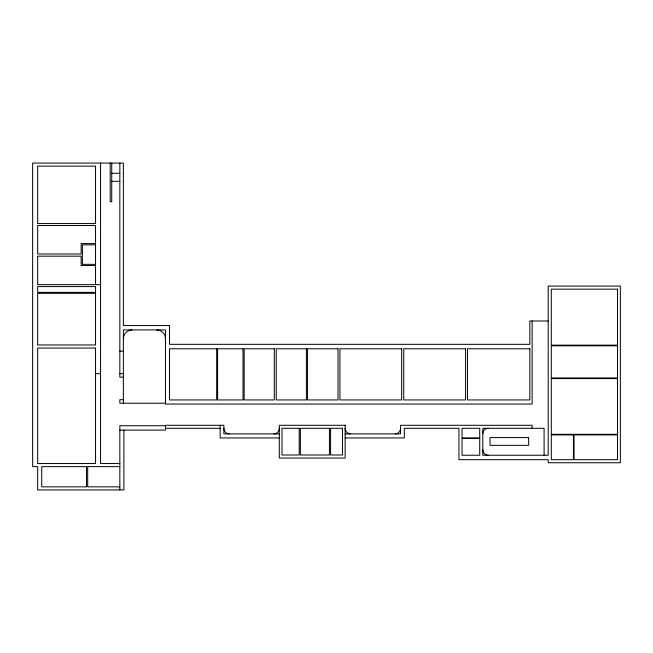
<?xml version="1.0" encoding="UTF-8"?>
<svg xmlns="http://www.w3.org/2000/svg" width="653" height="653" viewBox="0 0 653 653"><rect width="100%" height="100%" fill="white"/><g stroke="black" fill="none" stroke-linecap="round" stroke-linejoin="round"><path stroke-width="0.98" d="M111.736 173.29L119.842 173.29M111.736 181.33L119.842 181.33M95.534 243.553L81.152 243.553L81.152 253.984L37.662 253.984L37.662 225.497L95.534 225.497L95.534 284.659M95.534 244.859L82.376 244.859L82.376 264.343L95.534 264.343M95.534 265.534L81.152 265.534L81.152 256.172L37.662 256.172L37.662 284.659L100.554 284.659M548.21 320.99L529.844 320.99L529.844 344.327L169.502 344.327L169.502 325.553L123.376 325.553L123.376 163.062L32.65 163.062L32.65 466.626L37.662 466.626L37.662 489.938L123.89 489.938L123.89 430.107M119.842 351.143L123.376 351.143M95.534 373.647L100.554 373.647M119.842 373.647L123.376 373.647M123.376 377.181L119.842 377.181L119.842 163.062M123.376 399.693L119.842 399.693L119.842 403.228L165.495 403.228M165.495 425.732L119.842 425.732L119.842 489.938M165.495 428.303L220.151 428.303M119.842 430.107L165.495 430.107L165.495 425.283L223.881 425.283L223.881 433.894L279.304 433.894M345.143 433.894L400.575 433.894L400.575 425.283L532.138 425.283L532.138 428.303M279.304 437.951L220.151 437.951L220.151 425.283M345.143 437.951L404.305 437.951L404.305 428.303L458.961 428.303L458.961 459.679L548.21 459.679L548.21 462.765L620.35 462.765L620.35 286.071L548.21 286.071L548.21 455.247L482.812 455.247L482.812 428.303L544.088 428.303L544.088 455.247M119.842 463.54L100.554 463.54L100.554 163.062M119.842 466.626L87.69 466.626L87.69 486.844L119.842 486.844M532.138 320.99L532.138 404.06L165.495 404.06L165.495 329.92L123.376 329.92L123.376 403.228M111.736 163.062L111.736 201.712L110.194 201.712L110.194 163.062M156.81 329.92A8.84 8.84 0 0 1 165.495 338.923M123.376 338.923A8.84 8.84 0 0 1 132.061 329.92M229.276 433.894A5.502 5.502 0 0 1 223.881 428.303M279.304 428.303A5.502 5.502 0 0 1 273.901 433.894M482.812 433.641A5.404 5.404 0 0 1 488.215 428.303M488.215 455.247A5.404 5.404 0 0 1 482.812 449.844M350.547 433.894A5.502 5.502 0 0 1 345.143 428.303M400.575 428.303A5.502 5.502 0 0 1 395.171 433.894M95.534 166.156L37.662 166.156L37.662 223.571L95.534 223.571L95.534 166.156M95.534 286.585L37.662 286.585L37.662 292.373L95.534 292.373L95.534 286.585M617.526 289.157L551.295 289.157L551.295 345.159L617.526 345.159L617.526 289.157M95.534 293.336L37.662 293.336L37.662 344.972L95.534 344.972L95.534 293.336M617.526 345.804L551.295 345.804L551.295 377.956L617.526 377.956L617.526 345.804M95.534 348.057L37.662 348.057L37.662 463.54L95.534 463.54L95.534 348.057M216.674 348.767L169.502 348.767L169.502 399.946L216.674 399.946L216.674 348.767M243.022 348.767L217.612 348.767L217.612 399.946L243.022 399.946L243.022 348.767M274.293 348.767L244.165 348.767L244.165 399.946L274.293 399.946L274.293 348.767M306.388 348.767L276.227 348.767L276.227 399.946L306.388 399.946L306.388 348.767M338.017 348.767L307.539 348.767L307.539 399.946L338.017 399.946L338.017 348.767M401.677 348.767L339.944 348.767L339.944 399.946L401.677 399.946L401.677 348.767M465.548 348.767L403.725 348.767L403.725 399.946L465.548 399.946L465.548 348.767M529.844 348.767L467.475 348.767L467.475 399.946L529.844 399.946L529.844 348.767M617.526 378.601L551.295 378.601L551.295 434.286L617.526 434.286L617.526 378.601M345.143 425.283L279.304 425.283L279.304 458.071L345.143 458.071L345.143 425.283M299.205 428.303L281.974 428.303L281.974 454.986L299.205 454.986L299.205 428.303M329.422 428.303L300.364 428.303L300.364 454.986L329.422 454.986L329.422 428.303M342.482 428.303L330.581 428.303L330.581 454.986L342.482 454.986L342.482 428.303M479.726 428.303L462.046 428.303L462.046 437.951L479.726 437.951L479.726 428.303M573.416 434.922L551.295 434.922L551.295 459.679L573.416 459.679L573.416 434.922M617.526 434.922L574.06 434.922L574.06 459.679L617.526 459.679L617.526 434.922M528.661 437.592L490.036 437.592L490.036 445.346L528.661 445.346L528.661 437.592M479.726 438.4L462.046 438.4L462.046 455.247L479.726 455.247L479.726 438.4M86.531 466.626L41.719 466.626L41.719 486.844L86.531 486.844L86.531 466.626"/></g></svg>
